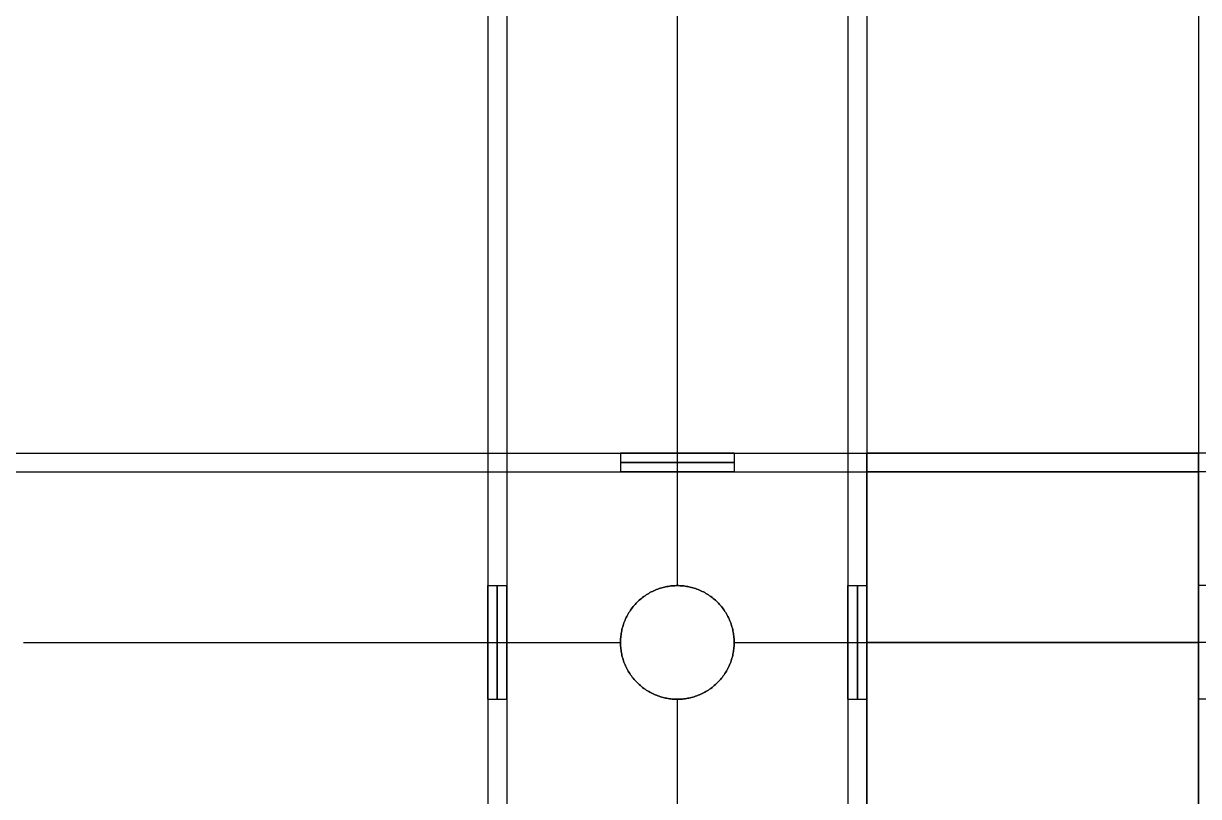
# Model space of a CAD drawing. Header units: millimetres. Extents: x -5956 to -4640, y -5088 to -3772.
# Drawn here: x -5404.6 to -5280.6, y -4408.7 to -4327 of the extents above; entities that cross this region are included whole.
import ezdxf

# ---------------------------------------------------------------- set-up
doc = ezdxf.new("R2010")
doc.units = ezdxf.units.MM
doc.header["$MEASUREMENT"] = 0
doc.layers.add('staal', color=5, linetype='Continuous', true_color=0x0000ff)

msp = doc.modelspace()

# ---------------------------------------------------------------- linework, layer by layer
at = {"layer": 'staal'}
for p, q in [((-5341.61, -4372.39, 1641.01), (-5341.61, -4374.39, 1641.01)), ((-5335.61, -4372.39, 1647.01), (-5335.61, -4374.39, 1647.01)), ((-5335.61, -4372.39, 1635.01), (-5335.61, -4374.39, 1635.01)), ((-5329.61, -4372.39, 1641.01), (-5329.61, -4374.39, 1641.01)), ((-5315.61, -4372.39, -404.81), (-5315.61, -4374.39, -404.81)), ((-5280.61, -4372.39, 1641.01), (-5280.61, -4374.39, 1641.01)), ((-5355.61, -4386.39, -404.81), (-5353.61, -4386.39, -404.81)), ((-5335.61, -4386.39, 1623.01), (-5335.61, -4386.39, 1621.01)), ((-5335.61, -4386.39, 1661.01), (-5335.61, -4386.39, 1659.01)), ((-5335.61, -4386.39, -422.81), (-5335.61, -4386.39, -424.81)), ((-5335.61, -4386.39, -384.81), (-5335.61, -4386.39, -386.81)), ((-5317.61, -4386.39, -404.81), (-5315.61, -4386.39, -404.81)), ((-5278.61, -4386.39, 1641.01), (-5280.61, -4386.39, 1641.01)), ((-5355.61, -4392.39, -398.81), (-5353.61, -4392.39, -398.81)), ((-5355.61, -4392.39, -410.81), (-5353.61, -4392.39, -410.81)), ((-5341.61, -4392.39, 1623.01), (-5341.61, -4392.39, 1621.01)), ((-5341.61, -4392.39, 1661.01), (-5341.61, -4392.39, 1659.01)), ((-5341.61, -4392.39, -422.81), (-5341.61, -4392.39, -424.81)), ((-5341.61, -4392.39, -384.81), (-5341.61, -4392.39, -386.81)), ((-5329.61, -4392.39, 1623.01), (-5329.61, -4392.39, 1621.01)), ((-5329.61, -4392.39, 1661.01), (-5329.61, -4392.39, 1659.01)), ((-5329.61, -4392.39, -422.81), (-5329.61, -4392.39, -424.81)), ((-5329.61, -4392.39, -384.81), (-5329.61, -4392.39, -386.81)), ((-5317.61, -4392.39, -398.81), (-5315.61, -4392.39, -398.81)), ((-5317.61, -4392.39, -410.81), (-5315.61, -4392.39, -410.81)), ((-5315.61, -4392.39, -384.81), (-5315.61, -4392.39, -386.81)), ((-5315.61, -4392.39, -422.81), (-5315.61, -4392.39, -424.81)), ((-5280.61, -4392.39, 1661.01), (-5280.61, -4392.39, 1659.01)), ((-5280.61, -4392.39, 1623.01), (-5280.61, -4392.39, 1621.01)), ((-5278.61, -4392.39, 1647.01), (-5280.61, -4392.39, 1647.01)), ((-5278.61, -4392.39, 1635.01), (-5280.61, -4392.39, 1635.01)), ((-5355.61, -4398.39, -404.81), (-5353.61, -4398.39, -404.81)), ((-5335.61, -4398.39, 1623.01), (-5335.61, -4398.39, 1621.01)), ((-5335.61, -4398.39, 1661.01), (-5335.61, -4398.39, 1659.01)), ((-5335.61, -4398.39, -422.81), (-5335.61, -4398.39, -424.81)), ((-5335.61, -4398.39, -384.81), (-5335.61, -4398.39, -386.81)), ((-5317.61, -4398.39, -404.81), (-5315.61, -4398.39, -404.81)), ((-5278.61, -4398.39, 1641.01), (-5280.61, -4398.39, 1641.01))]:
    msp.add_line(p, q, dxfattribs=at)
for points in [[(-5355.61, -3811.89, -424.81), (-5355.61, -4129.64, -424.81), (-5355.61, -4447.39, -424.81)], [(-5355.61, -3811.89, -384.81), (-5355.61, -4129.64, -384.81), (-5355.61, -4447.39, -384.81)], [(-5353.61, -3811.89, -422.81), (-5353.61, -4129.64, -422.81), (-5353.61, -4447.39, -422.81)], [(-5353.61, -3811.89, -386.81), (-5353.61, -4129.64, -386.81), (-5353.61, -4447.39, -386.81)], [(-5317.61, -3811.89, -422.81), (-5317.61, -4129.64, -422.81), (-5317.61, -4447.39, -422.81)], [(-5317.61, -3811.89, -386.81), (-5317.61, -4129.64, -386.81), (-5317.61, -4447.39, -386.81)], [(-5315.61, -3811.89, -424.81), (-5315.61, -4129.64, -424.81), (-5315.61, -4447.39, -424.81)], [(-5315.61, -3811.89, -384.81), (-5315.61, -4129.64, -384.81), (-5315.61, -4447.39, -384.81)], [(-5280.61, -3811.89, 1621.01), (-5280.61, -4129.64, 1621.01), (-5280.61, -4447.39, 1621.01)], [(-5280.61, -3811.89, 1661.01), (-5280.61, -4129.64, 1661.01), (-5280.61, -4447.39, 1661.01)], [(-5355.61, -4323.39, -404.81), (-5355.61, -4354.89, -404.81), (-5355.61, -4386.39, -404.81)], [(-5353.61, -4323.39, -404.81), (-5353.61, -4354.89, -404.81), (-5353.61, -4386.39, -404.81)], [(-5335.61, -4323.39, -424.81), (-5335.61, -4354.89, -424.81), (-5335.61, -4386.39, -424.81)], [(-5335.61, -4323.39, -384.81), (-5335.61, -4354.89, -384.81), (-5335.61, -4386.39, -384.81)], [(-5335.61, -4323.39, -422.81), (-5335.61, -4354.89, -422.81), (-5335.61, -4386.39, -422.81)], [(-5335.61, -4323.39, -386.81), (-5335.61, -4354.89, -386.81), (-5335.61, -4386.39, -386.81)], [(-5317.61, -4323.39, -404.81), (-5317.61, -4354.89, -404.81), (-5317.61, -4386.39, -404.81)], [(-5315.61, -4323.39, -404.81), (-5315.61, -4354.89, -404.81), (-5315.61, -4386.39, -404.81)], [(-5280.61, -4323.39, 1641.01), (-5280.61, -4354.89, 1641.01), (-5280.61, -4386.39, 1641.01)], [(-5916.11, -4372.39, 1621.01), (-5598.36, -4372.39, 1621.01), (-5280.61, -4372.39, 1621.01)], [(-5916.11, -4372.39, 1661.01), (-5598.36, -4372.39, 1661.01), (-5280.61, -4372.39, 1661.01)], [(-5404.61, -4372.39, 1641.01), (-5373.11, -4372.39, 1641.01), (-5341.61, -4372.39, 1641.01)], [(-5329.61, -4372.39, 1641.01), (-5305.11, -4372.39, 1641.01), (-5280.61, -4372.39, 1641.01)], [(-5315.61, -4372.39, -424.81), (-5315.61, -4392.39, -424.81), (-5315.61, -4412.39, -424.81)], [(-4680.11, -4372.39, -424.81), (-4997.86, -4372.39, -424.81), (-5315.61, -4372.39, -424.81)], [(-4680.11, -4372.39, -384.81), (-4997.86, -4372.39, -384.81), (-5315.61, -4372.39, -384.81)], [(-5315.61, -4412.39, -384.81), (-5315.61, -4392.39, -384.81), (-5315.61, -4372.39, -384.81)], [(-5315.61, -4372.39, -384.81), (-5315.61, -4372.39, -404.81), (-5315.61, -4372.39, -424.81)], [(-5266.61, -4372.39, -404.81), (-5291.11, -4372.39, -404.81), (-5315.61, -4372.39, -404.81)], [(-5280.61, -4372.39, 1621.01), (-5280.61, -4392.39, 1621.01), (-5280.61, -4412.39, 1621.01)], [(-5280.61, -4412.39, 1661.01), (-5280.61, -4392.39, 1661.01), (-5280.61, -4372.39, 1661.01)], [(-5280.61, -4372.39, 1661.01), (-5280.61, -4372.39, 1641.01), (-5280.61, -4372.39, 1621.01)], [(-5916.11, -4374.39, 1623.01), (-5598.36, -4374.39, 1623.01), (-5280.61, -4374.39, 1623.01)], [(-5916.11, -4374.39, 1659.01), (-5598.36, -4374.39, 1659.01), (-5280.61, -4374.39, 1659.01)], [(-5404.61, -4374.39, 1641.01), (-5373.11, -4374.39, 1641.01), (-5341.61, -4374.39, 1641.01)], [(-5329.61, -4374.39, 1641.01), (-5305.11, -4374.39, 1641.01), (-5280.61, -4374.39, 1641.01)], [(-4680.11, -4374.39, -422.81), (-4997.86, -4374.39, -422.81), (-5315.61, -4374.39, -422.81)], [(-5315.61, -4410.39, -422.81), (-5315.61, -4392.39, -422.81), (-5315.61, -4374.39, -422.81)], [(-4680.11, -4374.39, -386.81), (-4997.86, -4374.39, -386.81), (-5315.61, -4374.39, -386.81)], [(-5315.61, -4374.39, -422.81), (-5315.61, -4374.39, -404.81), (-5315.61, -4374.39, -386.81)], [(-5315.61, -4374.39, -386.81), (-5315.61, -4392.39, -386.81), (-5315.61, -4410.39, -386.81)], [(-5266.61, -4374.39, -404.81), (-5291.11, -4374.39, -404.81), (-5315.61, -4374.39, -404.81)], [(-5280.61, -4410.39, 1623.01), (-5280.61, -4392.39, 1623.01), (-5280.61, -4374.39, 1623.01)], [(-5280.61, -4374.39, 1623.01), (-5280.61, -4374.39, 1641.01), (-5280.61, -4374.39, 1659.01)], [(-5280.61, -4374.39, 1659.01), (-5280.61, -4392.39, 1659.01), (-5280.61, -4410.39, 1659.01)], [(-5404.61, -4392.39, 1621.01), (-5373.11, -4392.39, 1621.01), (-5341.61, -4392.39, 1621.01)], [(-5404.61, -4392.39, 1661.01), (-5373.11, -4392.39, 1661.01), (-5341.61, -4392.39, 1661.01)], [(-5404.61, -4392.39, 1623.01), (-5373.11, -4392.39, 1623.01), (-5341.61, -4392.39, 1623.01)], [(-5404.61, -4392.39, 1659.01), (-5373.11, -4392.39, 1659.01), (-5341.61, -4392.39, 1659.01)], [(-5329.61, -4392.39, 1621.01), (-5305.11, -4392.39, 1621.01), (-5280.61, -4392.39, 1621.01)], [(-5329.61, -4392.39, 1661.01), (-5305.11, -4392.39, 1661.01), (-5280.61, -4392.39, 1661.01)], [(-5329.61, -4392.39, 1623.01), (-5305.11, -4392.39, 1623.01), (-5280.61, -4392.39, 1623.01)], [(-5329.61, -4392.39, 1659.01), (-5305.11, -4392.39, 1659.01), (-5280.61, -4392.39, 1659.01)], [(-5266.61, -4392.39, -424.81), (-5291.11, -4392.39, -424.81), (-5315.61, -4392.39, -424.81)], [(-5266.61, -4392.39, -384.81), (-5291.11, -4392.39, -384.81), (-5315.61, -4392.39, -384.81)], [(-5266.61, -4392.39, -422.81), (-5291.11, -4392.39, -422.81), (-5315.61, -4392.39, -422.81)], [(-5266.61, -4392.39, -386.81), (-5291.11, -4392.39, -386.81), (-5315.61, -4392.39, -386.81)], [(-5355.61, -4398.39, -404.81), (-5355.61, -4422.89, -404.81), (-5355.61, -4447.39, -404.81)], [(-5353.61, -4398.39, -404.81), (-5353.61, -4422.89, -404.81), (-5353.61, -4447.39, -404.81)], [(-5335.61, -4398.39, -424.81), (-5335.61, -4422.89, -424.81), (-5335.61, -4447.39, -424.81)], [(-5335.61, -4398.39, -384.81), (-5335.61, -4422.89, -384.81), (-5335.61, -4447.39, -384.81)], [(-5335.61, -4398.39, -422.81), (-5335.61, -4422.89, -422.81), (-5335.61, -4447.39, -422.81)], [(-5335.61, -4398.39, -386.81), (-5335.61, -4422.89, -386.81), (-5335.61, -4447.39, -386.81)], [(-5317.61, -4398.39, -404.81), (-5317.61, -4422.89, -404.81), (-5317.61, -4447.39, -404.81)], [(-5315.61, -4398.39, -404.81), (-5315.61, -4422.89, -404.81), (-5315.61, -4447.39, -404.81)], [(-5280.61, -4398.39, 1641.01), (-5280.61, -4422.89, 1641.01), (-5280.61, -4447.39, 1641.01)]]:
    msp.add_open_spline(points, degree=2, dxfattribs=at)
for points, weights, knots in [([(-5335.61, -4372.39, 1647.01), (-5329.61, -4372.39, 1647.01), (-5329.61, -4372.39, 1641.01), (-5329.61, -4372.39, 1635.01), (-5335.61, -4372.39, 1635.01), (-5341.61, -4372.39, 1635.01), (-5341.61, -4372.39, 1641.01), (-5341.61, -4372.39, 1647.01), (-5335.61, -4372.39, 1647.01)], [1, 0.707106781187, 1, 0.707106781187, 1, 0.707106781187, 1, 0.707106781187, 1], [0, 0, 0, 7.853982, 7.853982, 15.707963, 15.707963, 23.561945, 23.561945, 31.415927, 31.415927, 31.415927]), ([(-5335.61, -4373.39, 1647.01), (-5329.61, -4373.39, 1647.01), (-5329.61, -4373.39, 1641.01), (-5329.61, -4373.39, 1635.01), (-5335.61, -4373.39, 1635.01), (-5341.61, -4373.39, 1635.01), (-5341.61, -4373.39, 1641.01), (-5341.61, -4373.39, 1647.01), (-5335.61, -4373.39, 1647.01)], [1, 0.707106781187, 1, 0.707106781187, 1, 0.707106781187, 1, 0.707106781187, 1], [0, 0, 0, 7.853982, 7.853982, 15.707963, 15.707963, 23.561945, 23.561945, 31.415927, 31.415927, 31.415927]), ([(-5335.61, -4374.39, 1647.01), (-5341.61, -4374.39, 1647.01), (-5341.61, -4374.39, 1641.01), (-5341.61, -4374.39, 1635.01), (-5335.61, -4374.39, 1635.01), (-5329.61, -4374.39, 1635.01), (-5329.61, -4374.39, 1641.01), (-5329.61, -4374.39, 1647.01), (-5335.61, -4374.39, 1647.01)], [1, 0.707106781187, 1, 0.707106781187, 1, 0.707106781187, 1, 0.707106851018, 0.999999860338], [-31.415927, -31.415927, -31.415927, -23.561944, -23.561944, -15.707962, -15.707962, -7.85398, -7.85398, 0, 0, 0]), ([(-5355.61, -4392.39, -398.81), (-5355.61, -4398.39, -398.81), (-5355.61, -4398.39, -404.81), (-5355.61, -4398.39, -410.81), (-5355.61, -4392.39, -410.81), (-5355.61, -4386.39, -410.81), (-5355.61, -4386.39, -404.81), (-5355.61, -4386.39, -398.81), (-5355.61, -4392.39, -398.81)], [1, 0.707106781187, 1, 0.707106781187, 1, 0.707106781187, 1, 0.707106781187, 1], [0, 0, 0, 7.853982, 7.853982, 15.707963, 15.707963, 23.561945, 23.561945, 31.415927, 31.415927, 31.415927]), ([(-5354.61, -4392.39, -398.81), (-5354.61, -4398.39, -398.81), (-5354.61, -4398.39, -404.81), (-5354.61, -4398.39, -410.81), (-5354.61, -4392.39, -410.81), (-5354.61, -4386.39, -410.81), (-5354.61, -4386.39, -404.81), (-5354.61, -4386.39, -398.81), (-5354.61, -4392.39, -398.81)], [1, 0.707106781187, 1, 0.707106781187, 1, 0.707106781187, 1, 0.707106781187, 1], [0, 0, 0, 7.853982, 7.853982, 15.707963, 15.707963, 23.561945, 23.561945, 31.415927, 31.415927, 31.415927]), ([(-5353.61, -4392.39, -398.81), (-5353.61, -4386.39, -398.81), (-5353.61, -4386.39, -404.81), (-5353.61, -4386.39, -410.81), (-5353.61, -4392.39, -410.81), (-5353.61, -4398.39, -410.81), (-5353.61, -4398.39, -404.81), (-5353.61, -4398.39, -398.81), (-5353.61, -4392.39, -398.81)], [1, 0.707106781187, 1, 0.707106781187, 1, 0.707106781187, 1, 0.707106851018, 0.999999860338], [-31.415927, -31.415927, -31.415927, -23.561944, -23.561944, -15.707962, -15.707962, -7.85398, -7.85398, 0, 0, 0]), ([(-5335.61, -4398.39, 1621.01), (-5341.61, -4398.39, 1621.01), (-5341.61, -4392.39, 1621.01), (-5341.61, -4386.39, 1621.01), (-5335.61, -4386.39, 1621.01), (-5329.61, -4386.39, 1621.01), (-5329.61, -4392.39, 1621.01), (-5329.61, -4398.39, 1621.01), (-5335.61, -4398.39, 1621.01)], [1, 0.707106781187, 1, 0.707106781187, 1, 0.707106781187, 1, 0.707106781187, 1], [-31.415927, -31.415927, -31.415927, -23.561945, -23.561945, -15.707963, -15.707963, -7.853982, -7.853982, 0, 0, 0]), ([(-5335.61, -4398.39, 1661.01), (-5329.61, -4398.39, 1661.01), (-5329.61, -4392.39, 1661.01), (-5329.61, -4386.39, 1661.01), (-5335.61, -4386.39, 1661.01), (-5341.61, -4386.39, 1661.01), (-5341.61, -4392.39, 1661.01), (-5341.61, -4398.39, 1661.01), (-5335.61, -4398.39, 1661.01)], [1, 0.707106781187, 1, 0.707106781187, 1, 0.707106781187, 1, 0.707106781187, 1], [0, 0, 0, 7.853982, 7.853982, 15.707963, 15.707963, 23.561945, 23.561945, 31.415927, 31.415927, 31.415927]), ([(-5335.61, -4398.39, 1623.01), (-5329.61, -4398.39, 1623.01), (-5329.61, -4392.39, 1623.01), (-5329.61, -4386.39, 1623.01), (-5335.61, -4386.39, 1623.01), (-5341.61, -4386.39, 1623.01), (-5341.61, -4392.39, 1623.01), (-5341.61, -4398.39, 1623.01), (-5335.61, -4398.39, 1623.01)], [1, 0.707106781187, 1, 0.707106781187, 1, 0.707106781187, 1, 0.707106781187, 1], [0, 0, 0, 7.853982, 7.853982, 15.707963, 15.707963, 23.561945, 23.561945, 31.415927, 31.415927, 31.415927]), ([(-5335.61, -4398.39, 1659.01), (-5341.61, -4398.39, 1659.01), (-5341.61, -4392.39, 1659.01), (-5341.61, -4386.39, 1659.01), (-5335.61, -4386.39, 1659.01), (-5329.61, -4386.39, 1659.01), (-5329.61, -4392.39, 1659.01), (-5329.61, -4398.39, 1659.01), (-5335.61, -4398.39, 1659.01)], [1, 0.707106781187, 1, 0.707106781187, 1, 0.707106781187, 1, 0.707106781187, 1], [-31.415927, -31.415927, -31.415927, -23.561945, -23.561945, -15.707963, -15.707963, -7.853982, -7.853982, 0, 0, 0]), ([(-5335.61, -4398.39, 1622.01), (-5329.61, -4398.39, 1622.01), (-5329.61, -4392.39, 1622.01), (-5329.61, -4386.39, 1622.01), (-5335.61, -4386.39, 1622.01), (-5341.61, -4386.39, 1622.01), (-5341.61, -4392.39, 1622.01), (-5341.61, -4398.39, 1622.01), (-5335.61, -4398.39, 1622.01)], [1, 0.707106781187, 1, 0.707106781187, 1, 0.707106781187, 1, 0.707106781187, 1], [0, 0, 0, 7.853982, 7.853982, 15.707963, 15.707963, 23.561945, 23.561945, 31.415927, 31.415927, 31.415927]), ([(-5335.61, -4398.39, 1660.01), (-5329.61, -4398.39, 1660.01), (-5329.61, -4392.39, 1660.01), (-5329.61, -4386.39, 1660.01), (-5335.61, -4386.39, 1660.01), (-5341.61, -4386.39, 1660.01), (-5341.61, -4392.39, 1660.01), (-5341.61, -4398.39, 1660.01), (-5335.61, -4398.39, 1660.01)], [1, 0.707106781187, 1, 0.707106781187, 1, 0.707106781187, 1, 0.707106781187, 1], [0, 0, 0, 7.853982, 7.853982, 15.707963, 15.707963, 23.561945, 23.561945, 31.415927, 31.415927, 31.415927]), ([(-5329.61, -4392.39, -424.81), (-5329.61, -4386.39, -424.81), (-5335.61, -4386.39, -424.81), (-5341.61, -4386.39, -424.81), (-5341.61, -4392.39, -424.81), (-5341.61, -4398.39, -424.81), (-5335.61, -4398.39, -424.81), (-5329.61, -4398.39, -424.81), (-5329.61, -4392.39, -424.81)], [1, 0.707106781187, 1, 0.707106781187, 1, 0.707106781187, 1, 0.707106781187, 1], [-31.415927, -31.415927, -31.415927, -23.561945, -23.561945, -15.707963, -15.707963, -7.853982, -7.853982, 0, 0, 0]), ([(-5329.61, -4392.39, -384.81), (-5329.61, -4398.39, -384.81), (-5335.61, -4398.39, -384.81), (-5341.61, -4398.39, -384.81), (-5341.61, -4392.39, -384.81), (-5341.61, -4386.39, -384.81), (-5335.61, -4386.39, -384.81), (-5329.61, -4386.39, -384.81), (-5329.61, -4392.39, -384.81)], [1, 0.707106781187, 1, 0.707106781187, 1, 0.707106781187, 1, 0.707106781187, 1], [0, 0, 0, 7.853982, 7.853982, 15.707963, 15.707963, 23.561945, 23.561945, 31.415927, 31.415927, 31.415927]), ([(-5329.61, -4392.39, -422.81), (-5329.61, -4398.39, -422.81), (-5335.61, -4398.39, -422.81), (-5341.61, -4398.39, -422.81), (-5341.61, -4392.39, -422.81), (-5341.61, -4386.39, -422.81), (-5335.61, -4386.39, -422.81), (-5329.61, -4386.39, -422.81), (-5329.61, -4392.39, -422.81)], [1, 0.707106781187, 1, 0.707106781187, 1, 0.707106781187, 1, 0.707106781187, 1], [0, 0, 0, 7.853982, 7.853982, 15.707963, 15.707963, 23.561945, 23.561945, 31.415927, 31.415927, 31.415927]), ([(-5329.61, -4392.39, -386.81), (-5329.61, -4386.39, -386.81), (-5335.61, -4386.39, -386.81), (-5341.61, -4386.39, -386.81), (-5341.61, -4392.39, -386.81), (-5341.61, -4398.39, -386.81), (-5335.61, -4398.39, -386.81), (-5329.61, -4398.39, -386.81), (-5329.61, -4392.39, -386.81)], [1, 0.707106781187, 1, 0.707106781187, 1, 0.707106781187, 1, 0.707106781187, 1], [-31.415927, -31.415927, -31.415927, -23.561945, -23.561945, -15.707963, -15.707963, -7.853982, -7.853982, 0, 0, 0]), ([(-5329.61, -4392.39, -423.81), (-5329.61, -4398.39, -423.81), (-5335.61, -4398.39, -423.81), (-5341.61, -4398.39, -423.81), (-5341.61, -4392.39, -423.81), (-5341.61, -4386.39, -423.81), (-5335.61, -4386.39, -423.81), (-5329.61, -4386.39, -423.81), (-5329.61, -4392.39, -423.81)], [1, 0.707106781187, 1, 0.707106781187, 1, 0.707106781187, 1, 0.707106781187, 1], [0, 0, 0, 7.853982, 7.853982, 15.707963, 15.707963, 23.561945, 23.561945, 31.415927, 31.415927, 31.415927]), ([(-5329.61, -4392.39, -385.81), (-5329.61, -4398.39, -385.81), (-5335.61, -4398.39, -385.81), (-5341.61, -4398.39, -385.81), (-5341.61, -4392.39, -385.81), (-5341.61, -4386.39, -385.81), (-5335.61, -4386.39, -385.81), (-5329.61, -4386.39, -385.81), (-5329.61, -4392.39, -385.81)], [1, 0.707106781187, 1, 0.707106781187, 1, 0.707106781187, 1, 0.707106781187, 1], [0, 0, 0, 7.853982, 7.853982, 15.707963, 15.707963, 23.561945, 23.561945, 31.415927, 31.415927, 31.415927]), ([(-5317.61, -4392.39, -398.81), (-5317.61, -4398.39, -398.81), (-5317.61, -4398.39, -404.81), (-5317.61, -4398.39, -410.81), (-5317.61, -4392.39, -410.81), (-5317.61, -4386.39, -410.81), (-5317.61, -4386.39, -404.81), (-5317.61, -4386.39, -398.81), (-5317.61, -4392.39, -398.81)], [0.999999860338, 0.707106851018, 1, 0.707106781187, 1, 0.707106781187, 1, 0.707106851018, 0.999999860338], [0, 0, 0, 7.853981, 7.853981, 15.707963, 15.707963, 23.561946, 23.561946, 31.415927, 31.415927, 31.415927]), ([(-5316.61, -4392.39, -398.81), (-5316.61, -4398.39, -398.81), (-5316.61, -4398.39, -404.81), (-5316.61, -4398.39, -410.81), (-5316.61, -4392.39, -410.81), (-5316.61, -4386.39, -410.81), (-5316.61, -4386.39, -404.81), (-5316.61, -4386.39, -398.81), (-5316.61, -4392.39, -398.81)], [1, 0.707106781187, 1, 0.707106781187, 1, 0.707106781187, 1, 0.707106781187, 1], [0, 0, 0, 7.853982, 7.853982, 15.707963, 15.707963, 23.561945, 23.561945, 31.415927, 31.415927, 31.415927]), ([(-5315.61, -4392.39, -398.81), (-5315.61, -4386.39, -398.81), (-5315.61, -4386.39, -404.81), (-5315.61, -4386.39, -410.81), (-5315.61, -4392.39, -410.81), (-5315.61, -4398.39, -410.81), (-5315.61, -4398.39, -404.81), (-5315.61, -4398.39, -398.81), (-5315.61, -4392.39, -398.81)], [1, 0.707106781187, 1, 0.707106781187, 1, 0.707106781187, 1, 0.707106781187, 1], [-31.415927, -31.415927, -31.415927, -23.561945, -23.561945, -15.707963, -15.707963, -7.853982, -7.853982, 0, 0, 0]), ([(-5280.61, -4392.39, 1647.01), (-5280.61, -4386.39, 1647.01), (-5280.61, -4386.39, 1641.01), (-5280.61, -4386.39, 1635.01), (-5280.61, -4392.39, 1635.01), (-5280.61, -4398.39, 1635.01), (-5280.61, -4398.39, 1641.01), (-5280.61, -4398.39, 1647.01), (-5280.61, -4392.39, 1647.01)], [1, 0.707106781187, 1, 0.707106781187, 1, 0.707106781187, 1, 0.707106781187, 1], [-31.415927, -31.415927, -31.415927, -23.561945, -23.561945, -15.707963, -15.707963, -7.853982, -7.853982, 0, 0, 0])]:
    msp.add_rational_spline(points, weights, degree=2, knots=knots, dxfattribs=at)

doc.saveas('drawing.dxf')
